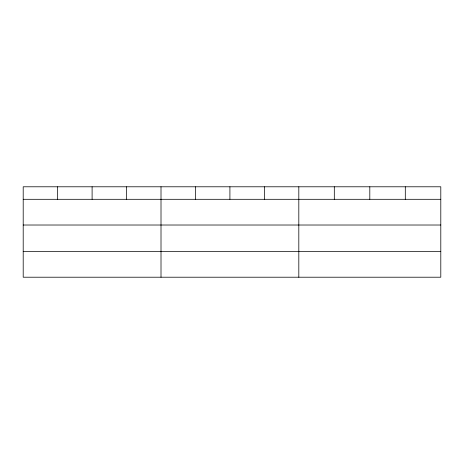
<?xml version="1.0" encoding="UTF-8"?>
<svg xmlns="http://www.w3.org/2000/svg" width="464" height="464" viewBox="0 0 464 464"><rect width="100%" height="100%" fill="white"/><g stroke="black" fill="none" stroke-linecap="round" stroke-linejoin="round"><path stroke-width="0.7" d="M440.8 225.017L440.8 186.789L23.2 186.789L23.2 277.211L440.8 277.211L440.8 225.017L23.2 225.017M23.2 199.305L440.8 199.305M23.2 251.505L440.8 251.505M405.304 186.789L405.304 199.305M369.808 186.789L369.808 199.305M334.312 186.789L334.312 199.305M298.816 186.789L298.816 277.211M264.364 186.789L264.364 199.305M229.912 186.789L229.912 199.305M195.46 186.789L195.46 199.305M161.008 186.789L161.008 277.211M126.556 186.789L126.556 199.305M92.104 186.789L92.104 199.305M57.652 186.789L57.652 199.305"/></g></svg>
